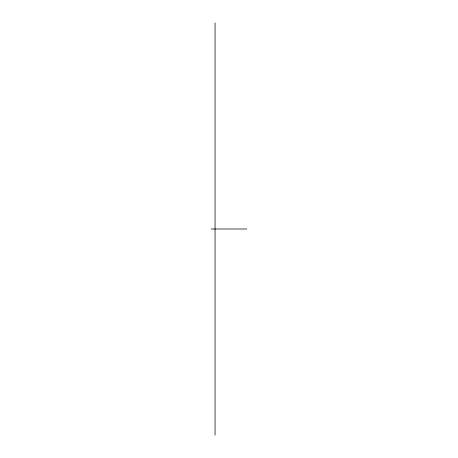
<?xml version="1.0" encoding="UTF-8"?>
<svg xmlns="http://www.w3.org/2000/svg" width="458" height="458" viewBox="0 0 458 458"><rect width="100%" height="100%" fill="white"/><g stroke="black" fill="none" stroke-linecap="round" stroke-linejoin="round"><path stroke-width="0.69" d="M211.115 229L246.885 229M215.054 22.9L215.054 435.1"/></g></svg>
